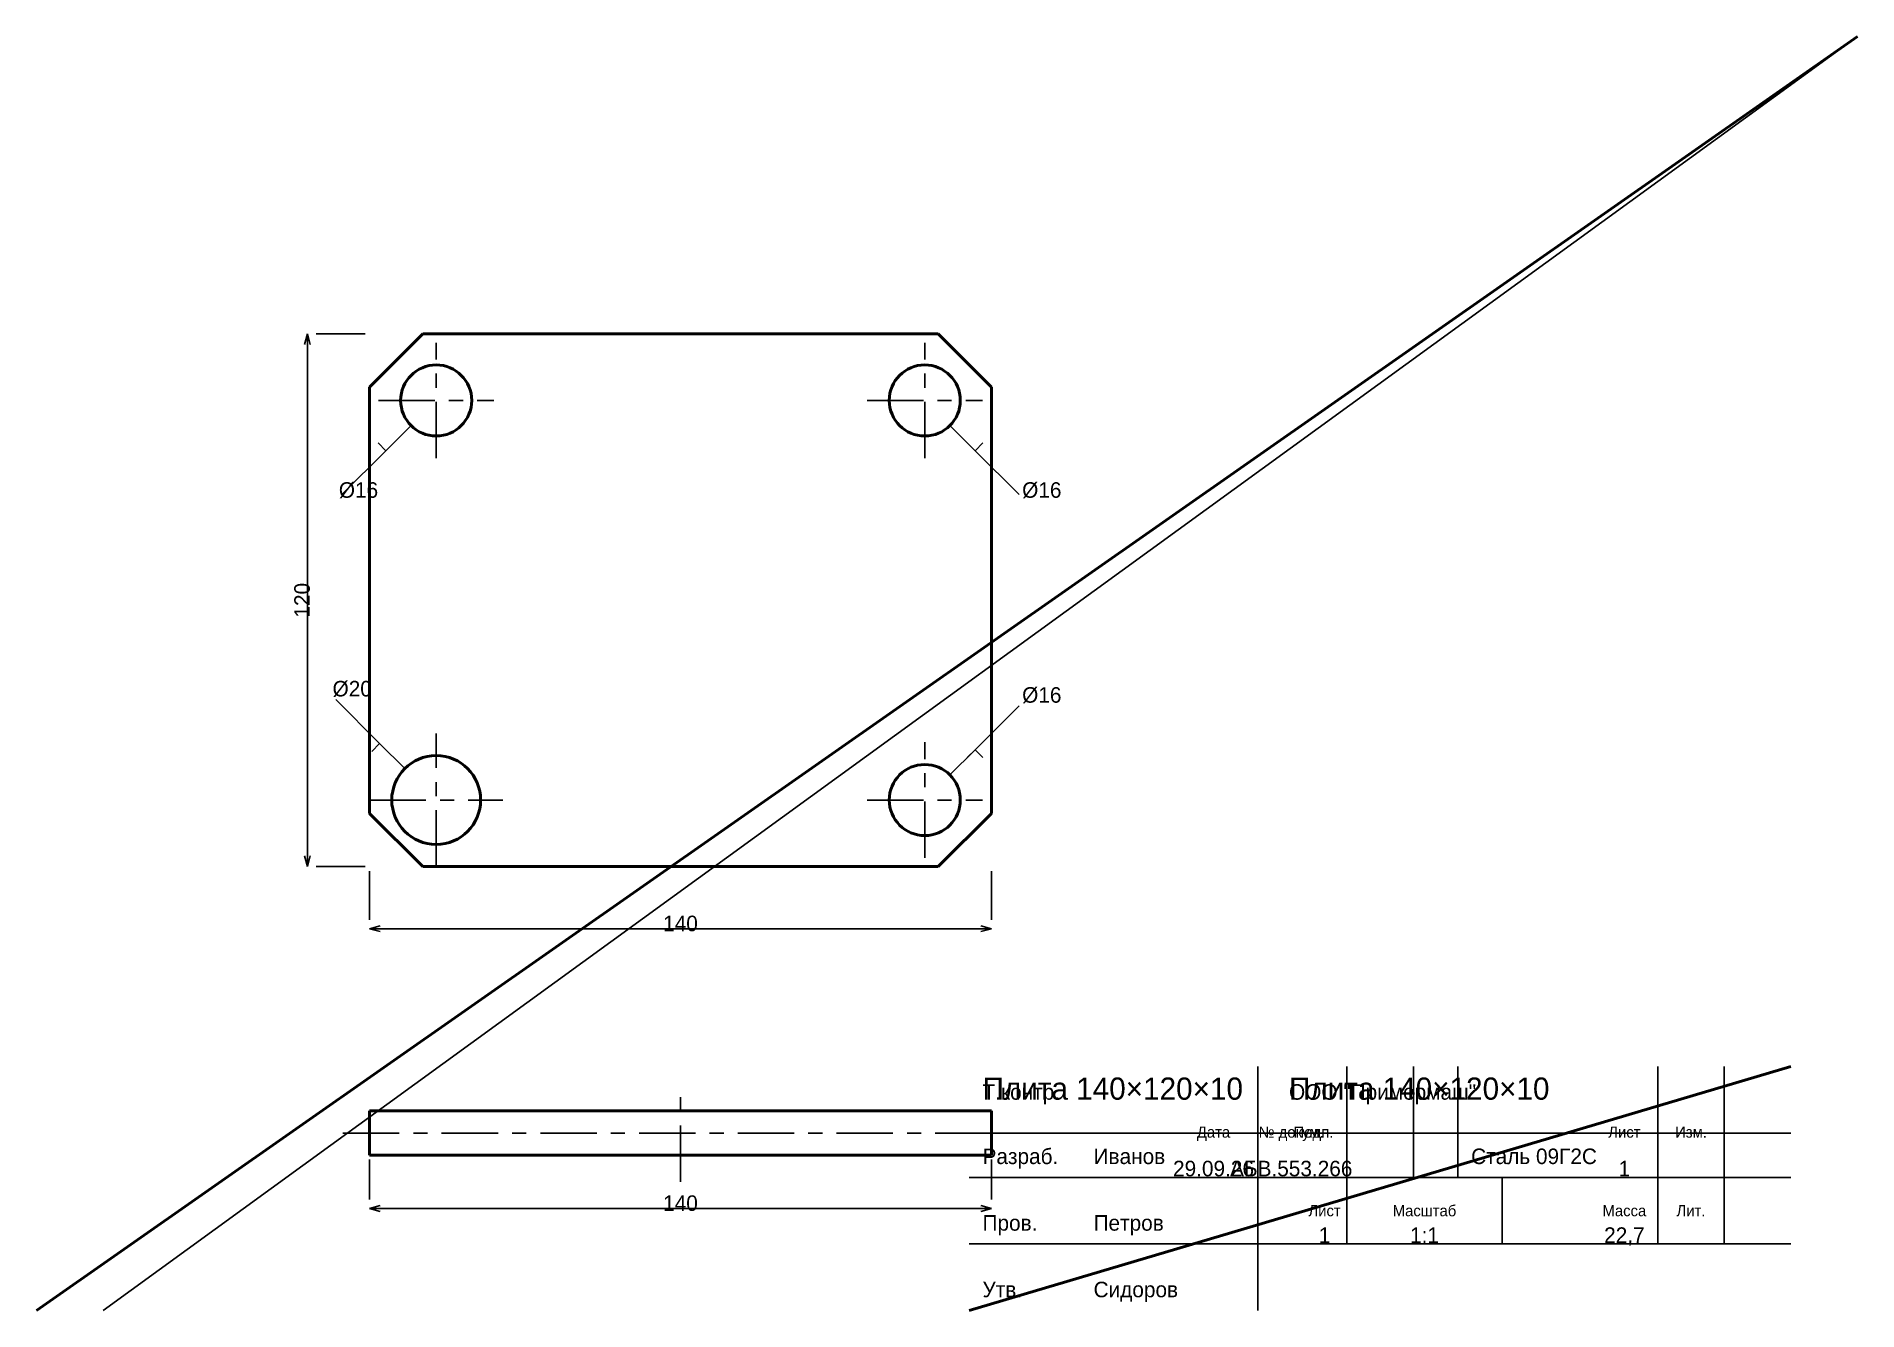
# Model space of a CAD drawing. Header units: millimetres. Extents: x 5 to 415, y 5 to 292.
import ezdxf
from ezdxf.enums import TextEntityAlignment as Align

# ---------------------------------------------------------------- set-up
doc = ezdxf.new("R2010")
doc.units = ezdxf.units.MM
doc.linetypes.add('CENTER', pattern=[22.225, 12.7, -3.175, 3.175, -3.175])
doc.linetypes.add('DASHED', pattern=[9, 6, -3])
for name, color, linetype, lineweight in [('AXIS', 7, 'CENTER', 25), ('DIMS', 7, 'CONTINUOUS', 25), ('MAIN', 7, 'CONTINUOUS', 50), ('TEXT', 7, 'CONTINUOUS', 25), ('THIN', 7, 'CONTINUOUS', 25)]:
    doc.layers.add(name, color=color, linetype=linetype, lineweight=lineweight)

msp = doc.modelspace()

# ---------------------------------------------------------------- linework, layer by layer
at = {"layer": 'AXIS', "linetype": 'CENTER', "lineweight": 25}
for p, q in [((95, 197), (95, 223)), ((205, 197), (205, 223)), ((82, 210), (108, 210)), ((192, 210), (218, 210)), ((95, 105), (95, 135)), ((205, 107), (205, 133)), ((80, 120), (110, 120)), ((192, 120), (218, 120)), ((150, 34), (150, 56)), ((74, 45), (226, 45))]:
    msp.add_line(p, q, dxfattribs=at)
at = {"layer": 'DIMS', "linetype": 'CONTINUOUS', "lineweight": 25}
for p, q in [((66, 225), (65.353, 222.585)), ((66, 105), (66, 225)), ((66, 225), (66.647, 222.585)), ((79, 225), (68, 225)), ((89.343, 204.343), (83.686, 198.686)), ((210.657, 204.343), (216.314, 198.686)), ((83.686, 198.686), (73.787, 188.787)), ((83.686, 198.686), (81.919, 200.454)), ((83.686, 198.686), (85.454, 200.454)), ((216.314, 198.686), (214.546, 200.454)), ((216.314, 198.686), (218.081, 200.454)), ((216.314, 198.686), (226.213, 188.787)), ((82.272, 132.728), (72.373, 142.627)), ((216.314, 131.314), (226.213, 141.213)), ((82.272, 132.728), (80.504, 130.96)), ((87.929, 127.071), (82.272, 132.728)), ((82.272, 132.728), (84.04, 130.96)), ((210.657, 125.657), (216.314, 131.314)), ((216.314, 131.314), (214.546, 129.546)), ((216.314, 131.314), (218.081, 129.546)), ((66, 105), (65.353, 107.415)), ((66, 105), (66.647, 107.415)), ((79, 105), (68, 105)), ((80, 104), (80, 93)), ((220, 104), (220, 93)), ((80, 91), (82.415, 91.647)), ((80, 91), (220, 91)), ((80, 91), (82.415, 90.353)), ((220, 91), (217.585, 91.647)), ((220, 91), (217.585, 90.353)), ((80, 39), (80, 30)), ((220, 39), (220, 30)), ((80, 28), (82.415, 28.647)), ((80, 28), (220, 28)), ((80, 28), (82.415, 27.353)), ((220, 28), (217.585, 28.647)), ((220, 28), (217.585, 27.353))]:
    msp.add_line(p, q, dxfattribs=at)
at = {"layer": 'MAIN', "linetype": 'CONTINUOUS', "lineweight": 50}
for p, q in [((5, 5), (415, 292)), ((92, 225), (80, 213)), ((208, 225), (92, 225)), ((220, 213), (208, 225)), ((80, 213), (80, 117)), ((220, 117), (220, 213)), ((80, 117), (92, 105)), ((208, 105), (220, 117)), ((92, 105), (208, 105)), ((215, 5), (400, 60)), ((80, 50), (220, 50)), ((80, 40), (80, 50)), ((220, 40), (220, 50)), ((80, 40), (220, 40))]:
    msp.add_line(p, q, dxfattribs=at)
for centre, radius in [((95, 210), 8), ((205, 210), 8), ((95, 120), 10), ((205, 120), 8)]:
    msp.add_circle(centre, radius, dxfattribs=at)
at = {"layer": 'THIN', "linetype": 'CONTINUOUS', "lineweight": 25}
for p, q in [((20, 5), (415, 292)), ((280, 5), (280, 60)), ((300, 35), (300, 60)), ((315, 35), (315, 60)), ((325, 35), (325, 60)), ((370, 35), (370, 60)), ((385, 35), (385, 60)), ((215, 45), (400, 45)), ((215, 35), (400, 35)), ((300, 20), (300, 35)), ((335, 20), (335, 35)), ((370, 20), (370, 35)), ((385, 20), (385, 35)), ((215, 20), (400, 20))]:
    msp.add_line(p, q, dxfattribs=at)
at = {"layer": 'THIN', "linetype": 'DASHED', "lineweight": 25}
for p, q in [((80, 50), (92, 50)), ((208, 50), (220, 50)), ((80, 40), (92, 40)), ((208, 40), (220, 40))]:
    msp.add_line(p, q, dxfattribs=at)

# ---------------------------------------------------------------- texts
at = {"layer": 'DIMS', "linetype": 'CONTINUOUS', "lineweight": 25}
for s, p in [('%%c16', (73.08, 188.08)), ('%%c16', (226.92, 188.08)), ('%%c20', (71.665, 143.335)), ('%%c16', (226.92, 141.92))]:
    msp.add_text(s, height=3.5, dxfattribs=at).set_placement(p)
msp.add_text('120', height=3.5, rotation=90, dxfattribs=at).set_placement((64.8, 165), align=Align.MIDDLE_CENTER)
for p in [(150, 92.2), (150, 29.2)]:
    msp.add_text('140', height=3.5, dxfattribs=at).set_placement(p, align=Align.MIDDLE_CENTER)
at = {"layer": 'TEXT', "linetype": 'CONTINUOUS', "lineweight": 25}
for s, height, p in [('Плита 140×120×10', 5, (218, 52.5)), ('Плита 140×120×10', 5, (287, 52.5)), ('Т.контр.', 3.5, (218, 52.5)), ('ООО "Примермаш"', 3.5, (287, 52.5)), ('Разраб.', 3.5, (218, 38)), ('Иванов', 3.5, (243, 38)), ('Сталь 09Г2С', 3.5, (328, 38)), ('Пров.', 3.5, (218, 23)), ('Петров', 3.5, (243, 23)), ('Утв.', 3.5, (218, 8)), ('Сидоров', 3.5, (243, 8))]:
    msp.add_text(s, height=height, dxfattribs=at).set_placement(p)
for s, height, p in [('Дата', 2.5, (270, 45.2)), ('№ докум.', 2.5, (287.5, 45.2)), ('Подп.', 2.5, (292.5, 45.2)), ('Лист', 2.5, (362.5, 45.2)), ('Изм.', 2.5, (377.5, 45.2)), ('29.09.26', 3.5, (270, 37)), ('АБВ.553.266', 3.5, (287.5, 37)), ('1', 3.5, (362.5, 37)), ('Лист', 2.5, (295, 27.5)), ('Масштаб', 2.5, (317.5, 27.5)), ('Масса', 2.5, (362.5, 27.5)), ('Лит.', 2.5, (377.5, 27.5)), ('1', 3.5, (295, 22)), ('1:1', 3.5, (317.5, 22)), ('22,7', 3.5, (362.5, 22))]:
    msp.add_text(s, height=height, dxfattribs=at).set_placement(p, align=Align.MIDDLE_CENTER)

doc.saveas('drawing.dxf')
